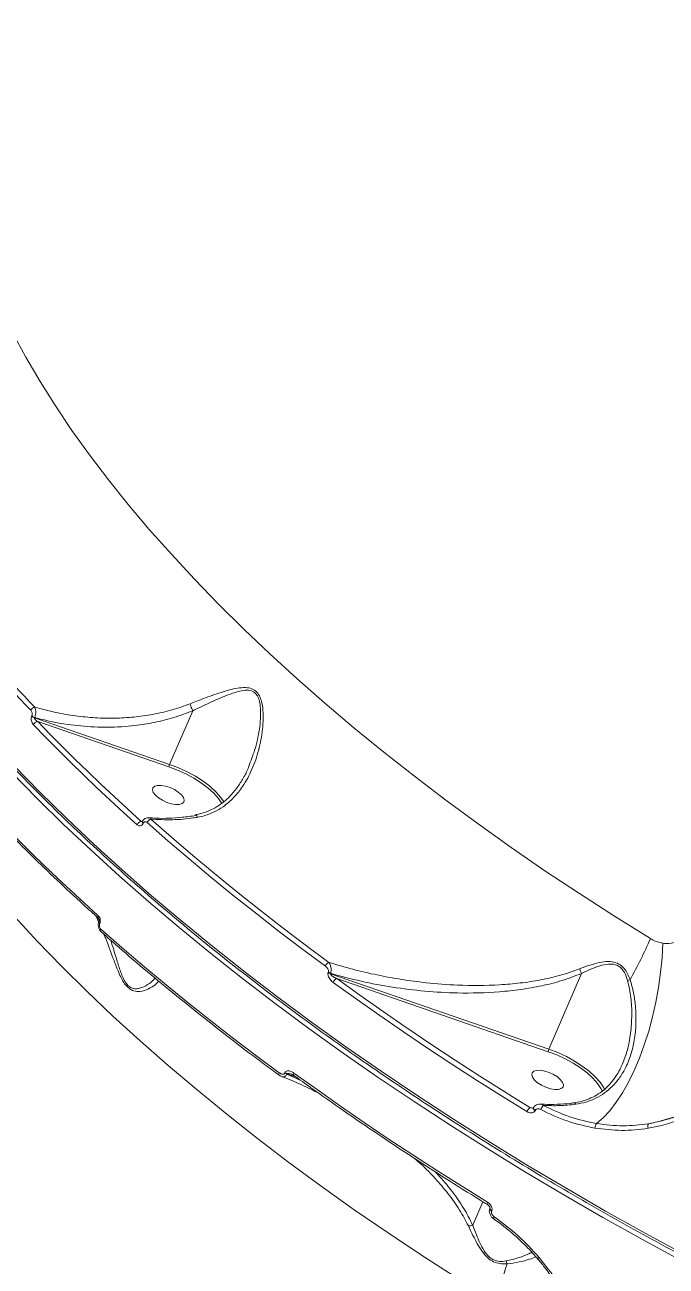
# Model space of a CAD drawing. Header units: millimetres. Extents: x -5550 to 7488, y -4093 to 4627.
# Drawn here: x -3316.5 to -3147.2, y 650.4 to 978.2 of the extents above; entities that cross this region are included whole.
import ezdxf

# ---------------------------------------------------------------- set-up
doc = ezdxf.new("R2010")
doc.units = ezdxf.units.MM
doc.layers.add('DIKOM_ОБЪЕКТ', color=7, linetype='Continuous')

msp = doc.modelspace()

# ---------------------------------------------------------------- linework, layer by layer
at = {"layer": 'DIKOM_ОБЪЕКТ', "color": 7, "linetype": 'Continuous', "lineweight": 15}
for p, q in [((-3272.153, 797.071), (-3278.286, 782.908)), ((-3314.669, 795.723), (-3314.706, 795.637)), ((-3313.954, 795.185), (-3313.917, 795.271)), ((-3278.286, 782.908), (-3313.954, 795.185)), ((-3313.118, 794.189), (-3278.469, 782.263)), ((-3257.397, 782.425), (-3257.472, 782.222)), ((-3285.488, 767.812), (-3285.79, 767.856)), ((-3285.523, 767.767), (-3285.529, 767.754)), ((-3285.512, 767.794), (-3285.523, 767.767)), ((-3285.299, 767.29), (-3285.287, 767.317)), ((-3297.817, 742.929), (-3297.44, 742.219)), ((-3297.44, 742.219), (-3297.066, 741.344)), ((-3296.961, 741.358), (-3296.973, 741.33)), ((-3296.748, 740.853), (-3296.736, 740.88)), ((-3236.367, 728.022), (-3236.411, 727.921)), ((-3235.848, 727.631), (-3235.805, 727.732)), ((-3178.165, 707.692), (-3235.848, 727.631)), ((-3169.499, 727.704), (-3178.165, 707.692)), ((-3234.18, 726.346), (-3178.349, 707.047)), ((-3247.848, 701.511), (-3247.892, 701.411)), ((-3247.33, 701.121), (-3247.286, 701.222)), ((-3243.795, 699.556), (-3247.33, 701.121)), ((-3247.286, 701.222), (-3245.018, 700.438)), ((-3183.141, 692.293), (-3187.84, 695.198)), ((-3182.24, 692.159), (-3183.141, 692.293)), ((-3182.261, 692.112), (-3182.269, 692.087)), ((-3182.229, 692.184), (-3182.261, 692.112)), ((-3182.259, 692.122), (-3182.261, 692.112)), ((-3181.789, 691.454), (-3181.758, 691.526)), ((-3198.27, 661.27), (-3195.602, 667.43)), ((-3193.698, 665.702), (-3193.729, 665.63)), ((-3193.258, 664.972), (-3193.227, 665.044)), ((-3192.677, 662.856), (-3192.682, 662.859))]:
    msp.add_line(p, q, dxfattribs=at)
at = {"layer": 'DIKOM_ОБЪЕКТ', "color": 7, "linetype": 'Continuous', "lineweight": 15, "flags": 128}
for points in [[(-3151.336, 736.884), (-3160.789, 742.782), (-3170.074, 748.766), (-3179.182, 754.831), (-3188.103, 760.971), (-3196.831, 767.18), (-3205.356, 773.453), (-3213.671, 779.783), (-3221.768, 786.165), (-3229.64, 792.593), (-3237.279, 799.061), (-3244.678, 805.562), (-3251.83, 812.092), (-3258.728, 818.643), (-3265.367, 825.209), (-3271.74, 831.785), (-3277.84, 838.365), (-3283.664, 844.941), (-3289.204, 851.509), (-3294.455, 858.062), (-3299.414, 864.594), (-3304.075, 871.099), (-3308.434, 877.57), (-3312.487, 884.002), (-3316.23, 890.39), (-3319.659, 896.725)], [(-3314.236, 793.349), (-3311.023, 790.039), (-3307.748, 786.73), (-3304.413, 783.424), (-3301.017, 780.121), (-3297.561, 776.822), (-3294.046, 773.527), (-3290.473, 770.237), (-3286.842, 766.953)], [(-3285.79, 767.856), (-3289.412, 771.132), (-3292.976, 774.414), (-3296.483, 777.701), (-3299.93, 780.993), (-3303.318, 784.288), (-3306.646, 787.586), (-3309.913, 790.887), (-3313.118, 794.189)], [(-3320.014, 780.804), (-3313.277, 773.927), (-3306.278, 767.06), (-3299.02, 760.21), (-3291.512, 753.382), (-3283.758, 746.582), (-3275.765, 739.817), (-3267.541, 733.09), (-3259.092, 726.409), (-3250.425, 719.779), (-3241.547, 713.205), (-3232.466, 706.693), (-3223.19, 700.249), (-3213.727, 693.877), (-3204.083, 687.584), (-3194.269, 681.374), (-3184.291, 675.253), (-3174.158, 669.226), (-3163.879, 663.297), (-3153.462, 657.473), (-3142.916, 651.758)], [(-3142.201, 653.408), (-3152.747, 659.124), (-3163.164, 664.948), (-3173.443, 670.876), (-3183.576, 676.903), (-3193.554, 683.024), (-3203.368, 689.234), (-3213.012, 695.528), (-3222.475, 701.899), (-3231.751, 708.344), (-3240.832, 714.856), (-3249.71, 721.429), (-3258.377, 728.06), (-3266.826, 734.741), (-3275.05, 741.467), (-3283.043, 748.233), (-3290.797, 755.033), (-3298.306, 761.861), (-3305.563, 768.711), (-3312.563, 775.578), (-3319.299, 782.455)], [(-3278.469, 782.263), (-3276.193, 781.395), (-3273.973, 780.372), (-3271.862, 779.22), (-3269.909, 777.966), (-3268.159, 776.637), (-3266.654, 775.267), (-3265.429, 773.886), (-3264.532, 772.562)], [(-3263.934, 772.94), (-3264.838, 774.269), (-3266.101, 775.693), (-3267.653, 777.106), (-3269.458, 778.476), (-3271.472, 779.77), (-3273.649, 780.958), (-3275.938, 782.013), (-3278.286, 782.908)], [(-3277.85, 772.494), (-3276.717, 772.303), (-3275.738, 772.316), (-3274.992, 772.532), (-3274.54, 772.934), (-3274.417, 773.489), (-3274.636, 774.153), (-3275.176, 774.87), (-3275.996, 775.584), (-3277.027, 776.236), (-3278.188, 776.774), (-3279.383, 777.154), (-3280.516, 777.345), (-3281.496, 777.332), (-3282.242, 777.116), (-3282.694, 776.714), (-3282.816, 776.159), (-3282.598, 775.495), (-3282.057, 774.778), (-3281.238, 774.064), (-3280.206, 773.412), (-3279.046, 772.874), (-3277.85, 772.494)], [(-3297.207, 743.019), (-3300.838, 746.303), (-3304.411, 749.593), (-3307.926, 752.888), (-3311.382, 756.187), (-3314.778, 759.49), (-3318.114, 762.796), (-3321.388, 766.105), (-3324.601, 769.415)], [(-3284.227, 767.548), (-3278.748, 762.737), (-3273.15, 757.942), (-3267.434, 753.166), (-3261.602, 748.411), (-3255.658, 743.678), (-3249.604, 738.969), (-3243.441, 734.287), (-3237.174, 729.633)], [(-3236.281, 730.615), (-3242.534, 735.258), (-3248.683, 739.93), (-3254.724, 744.629), (-3260.655, 749.351), (-3266.474, 754.096), (-3272.177, 758.862), (-3277.763, 763.646), (-3283.23, 768.446)], [(-3319.266, 742.712), (-3313.165, 736.132), (-3306.792, 729.556), (-3300.154, 722.99), (-3293.255, 716.439), (-3286.103, 709.909), (-3278.704, 703.408), (-3271.065, 696.94), (-3263.194, 690.512), (-3255.096, 684.13), (-3246.782, 677.8), (-3238.256, 671.527), (-3229.529, 665.318), (-3220.607, 659.178), (-3211.5, 653.113), (-3202.215, 647.129)], [(-3249.369, 701.474), (-3255.637, 706.127), (-3261.799, 710.81), (-3267.853, 715.518), (-3273.797, 720.252), (-3279.629, 725.007), (-3285.345, 729.783), (-3290.943, 734.578), (-3296.422, 739.388)], [(-3165.566, 688.07), (-3163.807, 689.594), (-3162.067, 691.468), (-3160.363, 693.675), (-3158.713, 696.194), (-3157.131, 698.997), (-3155.634, 702.059), (-3154.238, 705.35), (-3152.954, 708.835), (-3151.796, 712.482), (-3150.776, 716.253), (-3149.904, 720.113), (-3149.187, 724.022), (-3148.634, 727.943), (-3148.25, 731.836), (-3148.038, 735.663)], [(-3235.109, 725.344), (-3229.009, 720.961), (-3222.821, 716.608), (-3216.545, 712.286), (-3210.185, 707.998), (-3203.743, 703.745), (-3197.221, 699.528), (-3190.622, 695.349), (-3183.949, 691.21)], [(-3215.875, 713.466), (-3221.921, 717.631), (-3228.095, 721.973), (-3234.18, 726.346)], [(-3187.84, 695.198), (-3189.799, 696.423), (-3196.382, 700.591), (-3202.888, 704.798), (-3209.315, 709.041), (-3215.66, 713.319), (-3215.875, 713.466)], [(-3178.349, 707.047), (-3176.073, 706.178), (-3173.853, 705.156), (-3171.742, 704.004), (-3169.789, 702.749), (-3168.039, 701.421), (-3166.534, 700.051), (-3165.309, 698.67), (-3164.391, 697.311), (-3164.011, 696.547)], [(-3163.399, 696.909), (-3163.771, 697.651), (-3164.717, 699.052), (-3165.981, 700.476), (-3167.533, 701.89), (-3169.337, 703.26), (-3171.351, 704.554), (-3173.529, 705.742), (-3175.818, 706.796), (-3178.165, 707.692)], [(-3249.382, 700.839), (-3249.421, 700.879), (-3249.458, 700.957), (-3249.471, 701.06), (-3249.46, 701.184), (-3249.426, 701.323), (-3249.369, 701.474)], [(-3245.49, 700.778), (-3245.518, 700.803), (-3245.56, 700.878), (-3245.577, 700.981), (-3245.568, 701.108), (-3245.533, 701.253), (-3245.474, 701.41)], [(-3194.314, 667.276), (-3200.987, 671.415), (-3207.586, 675.594), (-3214.108, 679.811), (-3220.55, 684.064), (-3226.91, 688.353), (-3233.186, 692.674), (-3239.375, 697.027), (-3245.474, 701.41)], [(-3177.73, 697.277), (-3176.597, 697.086), (-3175.618, 697.099), (-3174.871, 697.316), (-3174.419, 697.718), (-3174.297, 698.273), (-3174.515, 698.936), (-3175.056, 699.654), (-3175.875, 700.368), (-3176.907, 701.02), (-3178.067, 701.558), (-3179.262, 701.938), (-3180.396, 702.129), (-3181.375, 702.116), (-3182.121, 701.899), (-3182.573, 701.497), (-3182.695, 700.942), (-3182.478, 700.279), (-3181.937, 699.561), (-3181.117, 698.847), (-3180.086, 698.195), (-3178.925, 697.657), (-3177.73, 697.277)], [(-3182.269, 692.087), (-3182.275, 692.062), (-3182.255, 691.922), (-3182.162, 691.766), (-3182.002, 691.606), (-3181.789, 691.454)], [(-3182.23, 692.183), (-3182.243, 692.134), (-3182.224, 691.994), (-3182.13, 691.838), (-3181.971, 691.678), (-3181.758, 691.526)], [(-3194.387, 666.682), (-3194.411, 666.705), (-3194.435, 666.768), (-3194.437, 666.861), (-3194.416, 666.98), (-3194.375, 667.12), (-3194.314, 667.276)], [(-3193.729, 665.629), (-3193.743, 665.58), (-3193.724, 665.44), (-3193.63, 665.284), (-3193.471, 665.124), (-3193.258, 664.972)], [(-3193.698, 665.702), (-3193.712, 665.652), (-3193.692, 665.512), (-3193.599, 665.356), (-3193.44, 665.196), (-3193.227, 665.044)], [(-3192.682, 662.859), (-3192.704, 662.888), (-3192.715, 662.95), (-3192.705, 663.037), (-3192.674, 663.147), (-3192.624, 663.276), (-3192.555, 663.419)]]:
    msp.add_lwpolyline(points, dxfattribs=at)
at = {"layer": 'DIKOM_ОБЪЕКТ', "color": 7, "linetype": 'Continuous', "lineweight": 15}
for centre, radius, start, end in [((-3410.608, -907.764), 2000, 63.707735, 86.4319), ((-3054.228, 1048.421), 362.084, 213.85926, 223.93743), ((-3053.71, 1048.723), 361.322, 213.85984, 223.93702), ((-3313.665, 796.617), 1.416, 99.52782, 156.54032), ((-3313.352, 797.037), 1.948, 225.96065, 251.98361), ((-3313.315, 797.123), 1.948, 225.96065, 251.98361), ((-3312.951, 792.803), 1.396, 96.87989, 156.98495), ((-3276.28, 781.99), 2.206, 155.3918, 172.87968), ((-3285.432, 766.374), 1.524, 103.5763, 157.67972), ((-3285.05, 767.703), 0.482, 173.88878, 238.87556), ((-3285.047, 767.723), 0.471, 171.49566, 239.37077), ((-3282.773, 766.936), 1.577, 106.8394, 157.19858), ((-3296.731, 742.705), 0.571, 146.5878, 218.16024), ((-3296.508, 741.258), 0.471, 171.38544, 239.41183), ((-3296.499, 741.283), 0.467, 170.49828, 239.53862), ((-3295.939, 739.074), 0.577, 146.97518, 217.61586), ((-3264.807, 786.38), 123.797, 330.8458, 336.43314), ((-3235.382, 728.9), 1.936, 117.66609, 157.76438), ((-3235.144, 729.688), 2.174, 234.37358, 251.10588), ((-3235.105, 729.781), 2.165, 234.33046, 251.12921), ((-3233.354, 724.648), 1.888, 115.9502, 158.36996), ((-3152.731, 715.24), 11.533, 110.09804, 113.62624), ((-3176.17, 706.776), 2.196, 155.35068, 172.9208), ((-3246.625, 703.178), 2.174, 234.36564, 251.09403), ((-3246.586, 703.27), 2.165, 234.33046, 251.12921), ((-3181.528, 690.248), 2.605, 128.26548, 158.32837), ((-3177.889, 690.972), 2.52, 131.85172, 161.94955), ((-3164.158, 686.921), 1.817, 140.76926, 181.83559), ((-3150.661, 687.311), 1.403, 149.0438, 200.92511), ((-3179.88, 651.552), 1.468, 126.66007, 146.54126), ((-3265.507, 673.254), 79.482, 336.24085, 343.75123), ((-3186.578, 652.156), 2.86, 187.57783, 203.54771)]:
    msp.add_arc(centre, radius, start, end, dxfattribs=at)
for points, knots in [([(-3392.025, 922.491), (-3392.047, 921.778), (-3392.122, 919.276), (-3391.943, 914.883), (-3391.492, 909.317), (-3390.727, 903.654), (-3389.672, 897.905), (-3388.321, 892.073), (-3386.677, 886.163), (-3384.741, 880.18), (-3382.515, 874.128), (-3380, 868.012), (-3377.198, 861.837), (-3374.111, 855.607), (-3370.742, 849.327), (-3367.094, 843.002), (-3363.169, 836.637), (-3358.97, 830.237), (-3354.501, 823.806), (-3349.765, 817.349), (-3344.766, 810.871), (-3339.508, 804.376), (-3333.994, 797.871), (-3328.229, 791.358), (-3322.217, 784.845), (-3315.962, 778.334), (-3309.47, 771.831), (-3302.746, 765.341), (-3295.793, 758.869), (-3288.618, 752.419), (-3281.227, 745.996), (-3273.624, 739.605), (-3265.815, 733.252), (-3257.806, 726.939), (-3249.604, 720.674), (-3241.214, 714.459), (-3232.642, 708.299), (-3223.896, 702.2), (-3214.981, 696.166), (-3205.905, 690.201), (-3196.674, 684.309), (-3187.295, 678.496), (-3177.776, 672.765), (-3168.122, 667.121), (-3158.343, 661.568), (-3148.443, 656.112), (-3139.547, 651.344), (-3133.929, 648.422), (-3131.681, 647.253)], [0, 0, 0, 0, 0.0088209, 0.0309505, 0.0530921, 0.0752453, 0.097409, 0.1195825, 0.1417638, 0.1639522, 0.1861457, 0.208344, 0.2305454, 0.2527491, 0.2749542, 0.2971604, 0.3193671, 0.3415734, 0.3637795, 0.3859847, 0.4081892, 0.4303927, 0.4525952, 0.4747967, 0.4969973, 0.5191965, 0.541395, 0.5635922, 0.5857888, 0.6079841, 0.6301785, 0.6523721, 0.6745648, 0.6967567, 0.7189481, 0.7411389, 0.7633286, 0.7855178, 0.8077068, 0.8298953, 0.8520828, 0.8742703, 0.8964575, 0.9186442, 0.9408305, 0.9630167, 0.9852027, 1, 1, 1, 1]), ([(-3270.881, 768.945), (-3270.253, 769.076), (-3268.733, 769.392), (-3266.455, 770.296), (-3263.849, 771.831), (-3261.286, 774.068), (-3258.668, 777.361), (-3256.396, 781.588), (-3254.648, 786.692), (-3253.793, 791.254), (-3253.53, 795.017), (-3253.643, 797.754), (-3254.101, 800.063), (-3254.957, 801.78), (-3256.206, 802.839), (-3257.884, 803.249), (-3259.818, 803.147), (-3262.676, 802.573), (-3266.446, 801.376), (-3270.147, 800.001), (-3272.331, 799.129), (-3272.89, 798.905)], [0, 0, 0, 0, 0.0311501, 0.075386, 0.1207382, 0.1821179, 0.2453883, 0.3302623, 0.4176102, 0.5065791, 0.5523823, 0.5980996, 0.6383996, 0.6670935, 0.6962068, 0.7286749, 0.7668151, 0.8059885, 0.8877663, 0.9712462, 1, 1, 1, 1]), ([(-3272.153, 797.071), (-3271.618, 797.33), (-3269.569, 798.323), (-3266.052, 799.956), (-3262.497, 801.448), (-3259.764, 802.28), (-3257.962, 802.571), (-3256.454, 802.34), (-3255.66, 801.737), (-3255.071, 800.983), (-3254.525, 799.737), (-3254.228, 797.518), (-3254.254, 794.889), (-3254.689, 791.179), (-3255.592, 786.931), (-3256.843, 783.808), (-3257.397, 782.425)], [0, 0, 0, 0, 0.0450852, 0.1726564, 0.3023601, 0.3602686, 0.4192157, 0.4660671, 0.5003711, 0.5071444, 0.5482139, 0.6080451, 0.6767188, 0.7455185, 0.8873378, 1, 1, 1, 1]), ([(-3314.964, 797.18), (-3314.878, 797.071), (-3314.726, 796.877), (-3314.603, 796.503), (-3314.569, 796.158), (-3314.603, 795.894), (-3314.653, 795.762), (-3314.669, 795.723)], [0, 0, 0, 0, 0.3025948, 0.5347228, 0.7255114, 0.9171264, 1, 1, 1, 1]), ([(-3313.917, 795.271), (-3313.888, 795.351), (-3313.794, 795.614), (-3313.685, 796.118), (-3313.637, 796.774), (-3313.686, 797.415), (-3313.8, 797.815), (-3313.885, 797.986), (-3313.899, 798.013)], [0, 0, 0, 0, 0.0891736, 0.2936483, 0.4896254, 0.71639, 0.9546031, 1, 1, 1, 1]), ([(-3313.917, 795.271), (-3312.222, 794.843), (-3308.234, 793.837), (-3301.765, 792.925), (-3294.617, 792.595), (-3288.112, 792.979), (-3282.283, 793.903), (-3277.117, 795.163), (-3273.807, 796.437), (-3272.152, 797.074)], [0, 0, 0, 0, 0.1234093, 0.2903375, 0.4577826, 0.6246116, 0.7465476, 0.8732938, 1, 1, 1, 1]), ([(-3272.89, 798.905), (-3274.483, 798.325), (-3277.687, 797.157), (-3282.684, 796.035), (-3287.746, 795.325), (-3292.824, 795.041), (-3297.993, 795.146), (-3303.191, 795.655), (-3308.542, 796.555), (-3312.064, 797.514), (-3313.899, 798.013)], [0, 0, 0, 0, 0.1236849, 0.2488974, 0.3689548, 0.4907459, 0.6125505, 0.7380584, 0.8635719, 1, 1, 1, 1]), ([(-3272.152, 797.074), (-3272.25, 797.264), (-3272.445, 797.644), (-3272.679, 798.228), (-3272.82, 798.647), (-3272.874, 798.845), (-3272.89, 798.905)], [0, 0, 0, 0, 0.3253218, 0.6505597, 0.8925357, 1, 1, 1, 1]), ([(-3272.152, 797.074), (-3272.152, 797.074), (-3272.152, 797.073), (-3272.152, 797.072), (-3272.153, 797.071), (-3272.153, 797.071)], [0, 0, 0, 0, 0.2711522, 0.6801663, 1, 1, 1, 1]), ([(-3314.706, 795.637), (-3314.729, 795.578), (-3314.809, 795.37), (-3314.86, 794.951), (-3314.8, 794.397), (-3314.604, 793.813), (-3314.366, 793.513), (-3314.236, 793.349)], [0, 0, 0, 0, 0.0796116, 0.2757027, 0.4707627, 0.710513, 1, 1, 1, 1]), ([(-3313.118, 794.189), (-3313.253, 794.275), (-3313.491, 794.425), (-3313.761, 794.681), (-3313.908, 794.883), (-3313.963, 795.025), (-3313.976, 795.115), (-3313.961, 795.165), (-3313.954, 795.185)], [0, 0, 0, 0, 0.3508717, 0.6182938, 0.8029477, 0.8793734, 0.9492896, 1, 1, 1, 1]), ([(-3257.35, 782.41), (-3257.444, 782.164), (-3257.909, 780.95), (-3258.995, 778.963), (-3260.579, 776.538), (-3262.249, 774.568), (-3263.955, 772.96), (-3265.751, 771.703), (-3267.763, 770.682), (-3269.668, 769.973), (-3270.943, 769.73), (-3271.444, 769.634)], [0, 0, 0, 0, 0.0386654, 0.190693, 0.3348592, 0.4721932, 0.5803721, 0.6941584, 0.8089852, 0.9248406, 1, 1, 1, 1]), ([(-3324.562, 768.737), (-3323.458, 767.596), (-3320.256, 764.285), (-3314.775, 758.81), (-3308.043, 752.32), (-3302.152, 746.835), (-3298.473, 743.519), (-3297.18, 742.352)], [0, 0, 0, 0, 0.1293331, 0.3751364, 0.6209376, 0.8667245, 1, 1, 1, 1]), ([(-3286.842, 766.953), (-3286.742, 766.877), (-3286.527, 766.714), (-3286.165, 766.635), (-3285.811, 766.706), (-3285.501, 766.92), (-3285.366, 767.167), (-3285.299, 767.29)], [0, 0, 0, 0, 0.1890385, 0.4045201, 0.6068324, 0.803377, 1, 1, 1, 1]), ([(-3285.506, 767.757), (-3285.535, 767.762), (-3285.633, 767.778), (-3285.725, 767.824), (-3285.79, 767.856)], [0, 0, 0, 0, 0.2967312, 1, 1, 1, 1]), ([(-3285.493, 767.862), (-3285.502, 767.83), (-3285.522, 767.762), (-3285.554, 767.711), (-3285.555, 767.711), (-3285.555, 767.711)], [0, 0, 0, 0, 0.319804, 0.6593979, 1, 1, 1, 1]), ([(-3283.875, 768.811), (-3283.893, 768.816), (-3284.103, 768.871), (-3284.545, 768.764), (-3285.07, 768.462), (-3285.393, 768.092), (-3285.479, 767.841), (-3285.498, 767.786)], [0, 0, 0, 0, 0.0279712, 0.318948, 0.6241172, 0.9179836, 1, 1, 1, 1]), ([(-3285.287, 767.317), (-3285.241, 767.401), (-3285.149, 767.568), (-3284.938, 767.714), (-3284.695, 767.764), (-3284.445, 767.711), (-3284.296, 767.6), (-3284.227, 767.548)], [0, 0, 0, 0, 0.1951618, 0.3901142, 0.5932657, 0.8111143, 1, 1, 1, 1]), ([(-3283.23, 768.446), (-3283.332, 768.551), (-3283.53, 768.753), (-3283.759, 768.786), (-3283.869, 768.802)], [0, 0, 0, 0, 0.5185908, 1, 1, 1, 1]), ([(-3271.394, 769.444), (-3271.4, 769.443), (-3272.585, 769.19), (-3274.958, 768.913), (-3278.472, 768.65), (-3281.456, 768.633), (-3283.22, 768.793), (-3283.863, 768.852)], [0, 0, 0, 0, 0.001403, 0.2790987, 0.5585471, 0.8393661, 1, 1, 1, 1]), ([(-3283.23, 768.446), (-3281.348, 768.345), (-3277.657, 768.147), (-3273.472, 768.537), (-3271.237, 768.889), (-3270.881, 768.945)], [0, 0, 0, 0, 0.466532, 0.9150233, 1, 1, 1, 1]), ([(-3270.881, 768.945), (-3270.891, 768.964), (-3270.97, 769.118), (-3271.127, 769.341), (-3271.299, 769.48), (-3271.377, 769.433), (-3271.394, 769.422)], [0, 0, 0, 0, 0.0559152, 0.4511841, 0.8766018, 1, 1, 1, 1]), ([(-3297.44, 742.219), (-3297.404, 742.203), (-3297.291, 742.152), (-3297.132, 742.136), (-3297.024, 742.125)], [0, 0, 0, 0, 0.3169004, 1, 1, 1, 1]), ([(-3296.736, 740.88), (-3296.711, 740.945), (-3296.631, 741.155), (-3296.58, 741.584), (-3296.656, 742.132), (-3296.869, 742.653), (-3297.095, 742.897), (-3297.207, 743.019)], [0, 0, 0, 0, 0.0931352, 0.3038836, 0.5302266, 0.7651794, 1, 1, 1, 1]), ([(-3297.178, 742.349), (-3297.174, 742.345), (-3297.146, 742.324), (-3297.059, 742.216), (-3296.969, 742.024), (-3296.917, 741.818), (-3296.905, 741.626), (-3296.921, 741.479), (-3296.946, 741.39), (-3296.958, 741.367), (-3296.961, 741.361)], [0, 0, 0, 0, 0.0417768, 0.2564681, 0.4302624, 0.6030225, 0.7376896, 0.8580683, 0.9668436, 1, 1, 1, 1]), ([(-3296.962, 741.323), (-3297.026, 741.15), (-3297.17, 740.759), (-3297.144, 740.065), (-3296.922, 739.312), (-3296.575, 738.927), (-3296.394, 738.726)], [0, 0, 0, 0, 0.1962487, 0.4420794, 0.709989, 1, 1, 1, 1]), ([(-3296.422, 739.388), (-3296.499, 739.472), (-3296.654, 739.638), (-3296.799, 739.994), (-3296.854, 740.37), (-3296.82, 740.666), (-3296.764, 740.81), (-3296.748, 740.853)], [0, 0, 0, 0, 0.233685, 0.4673086, 0.6955682, 0.9086741, 1, 1, 1, 1]), ([(-3296.396, 738.722), (-3295.119, 737.593), (-3291.418, 734.319), (-3285.125, 728.92), (-3277.454, 722.542), (-3269.577, 716.201), (-3261.5, 709.905), (-3254.741, 704.789), (-3250.658, 701.78), (-3249.382, 700.839)], [0, 0, 0, 0, 0.0879831, 0.2551872, 0.4223883, 0.5895833, 0.7567722, 0.9239574, 1, 1, 1, 1]), ([(-3295.669, 738.082), (-3295.498, 737.689), (-3294.542, 735.485), (-3293.345, 732.009), (-3291.988, 728.466), (-3291.045, 726.408), (-3290.208, 724.962), (-3289.199, 723.81), (-3287.918, 723.042), (-3286.902, 722.919), (-3285.439, 723.01), (-3283.835, 723.571), (-3282.115, 724.571), (-3281.471, 725.353), (-3281.196, 725.687)], [0, 0, 0, 0, 0.0405201, 0.2273166, 0.3263923, 0.3765944, 0.4283817, 0.4782981, 0.5281727, 0.6059249, 0.6266945, 0.760504, 0.8978031, 1, 1, 1, 1]), ([(-3139.957, 740.46), (-3140.436, 739.59), (-3141.385, 737.866), (-3143.707, 736.191), (-3146.032, 735.504), (-3147.51, 735.621), (-3148.038, 735.663)], [0, 0, 0, 0, 0.2885567, 0.5716218, 0.8470343, 1, 1, 1, 1]), ([(-3282.167, 726.494), (-3282.243, 726.388), (-3282.699, 725.756), (-3284.063, 724.702), (-3285.577, 723.927), (-3286.966, 723.635), (-3287.895, 723.62), (-3289.076, 724.248), (-3289.943, 725.286), (-3290.614, 726.56), (-3291.012, 727.551), (-3291.585, 729.11), (-3292.48, 732.029), (-3293.311, 734.745), (-3293.839, 736.469)], [0, 0, 0, 0, 0.0324186, 0.192365, 0.3517096, 0.3755262, 0.4626519, 0.5165591, 0.5702534, 0.6217284, 0.6735307, 0.684533, 0.7997095, 1, 1, 1, 1]), ([(-3148.038, 735.663), (-3148.971, 735.889), (-3150.001, 736.138), (-3151.056, 736.716), (-3151.24, 736.826), (-3151.336, 736.884)], [0, 0, 0, 0, 0.8217317, 0.9078582, 1, 1, 1, 1]), ([(-3237.174, 729.633), (-3236.968, 729.456), (-3236.673, 729.201), (-3236.413, 728.746), (-3236.319, 728.446), (-3236.309, 728.198), (-3236.349, 728.076), (-3236.367, 728.022)], [0, 0, 0, 0, 0.4370894, 0.628857, 0.7908906, 0.9060883, 1, 1, 1, 1]), ([(-3236.411, 727.921), (-3236.439, 727.835), (-3236.501, 727.642), (-3236.48, 727.248), (-3236.327, 726.757), (-3235.933, 726.084), (-3235.482, 725.622), (-3235.15, 725.375), (-3235.109, 725.344)], [0, 0, 0, 0, 0.0927542, 0.2061467, 0.3692411, 0.5724049, 0.9471238, 1, 1, 1, 1]), ([(-3170.04, 728.897), (-3171.711, 728.299), (-3175.072, 727.097), (-3180.36, 725.933), (-3185.732, 725.121), (-3193.016, 724.501), (-3201.332, 724.469), (-3209.983, 725.126), (-3217.08, 726.069), (-3223.542, 727.255), (-3229.963, 728.733), (-3234.175, 729.987), (-3236.281, 730.615)], [0, 0, 0, 0, 0.0803021, 0.1615647, 0.2421411, 0.3227389, 0.4866069, 0.6103976, 0.70721, 0.804024, 0.9020157, 1, 1, 1, 1]), ([(-3235.805, 727.732), (-3235.768, 727.84), (-3235.687, 728.076), (-3235.627, 728.533), (-3235.642, 729.081), (-3235.783, 729.743), (-3236.016, 730.267), (-3236.219, 730.534), (-3236.281, 730.615)], [0, 0, 0, 0, 0.1132677, 0.2470946, 0.42039, 0.6073772, 0.880137, 1, 1, 1, 1]), ([(-3234.18, 726.346), (-3234.507, 726.512), (-3234.977, 726.75), (-3235.496, 727.121), (-3235.736, 727.342), (-3235.842, 727.497), (-3235.859, 727.581), (-3235.856, 727.614), (-3235.849, 727.629), (-3235.848, 727.631)], [0, 0, 0, 0, 0.5027857, 0.7219274, 0.8721792, 0.9515125, 0.975801, 0.9962078, 1, 1, 1, 1]), ([(-3235.805, 727.732), (-3233.109, 727.003), (-3227.716, 725.544), (-3219.376, 724.001), (-3210.888, 722.941), (-3201.446, 722.408), (-3192.974, 722.619), (-3185.563, 723.416), (-3180.053, 724.386), (-3174.637, 725.723), (-3171.217, 727.046), (-3169.498, 727.711)], [0, 0, 0, 0, 0.1245767, 0.2491568, 0.3764184, 0.5036675, 0.6677245, 0.7510873, 0.8344266, 0.9167835, 1, 1, 1, 1]), ([(-3156.694, 726.071), (-3157.006, 726.839), (-3157.55, 728.176), (-3158.874, 729.765), (-3160.542, 730.691), (-3162.61, 730.927), (-3164.888, 730.61), (-3167.408, 729.914), (-3169.119, 729.253), (-3170.04, 728.897)], [0, 0, 0, 0, 0.1507967, 0.2625463, 0.3758272, 0.5043802, 0.6581171, 0.8160024, 1, 1, 1, 1]), ([(-3169.498, 727.711), (-3169.597, 727.899), (-3169.775, 728.238), (-3169.95, 728.656), (-3170.026, 728.859), (-3170.04, 728.897)], [0, 0, 0, 0, 0.4994691, 0.9073493, 1, 1, 1, 1]), ([(-3169.499, 727.704), (-3168.631, 728.12), (-3167.044, 728.88), (-3164.698, 729.773), (-3162.594, 730.244), (-3160.786, 730.173), (-3159.731, 729.668), (-3158.892, 728.993), (-3158.008, 727.819), (-3157.594, 726.548), (-3157.353, 725.806)], [0, 0, 0, 0, 0.192062, 0.351187, 0.5094956, 0.6344396, 0.7186453, 0.7420884, 0.8496006, 1, 1, 1, 1]), ([(-3169.498, 727.711), (-3169.498, 727.711), (-3169.498, 727.709), (-3169.498, 727.706), (-3169.498, 727.705), (-3169.499, 727.704)], [0, 0, 0, 0, 0.2882646, 0.6760339, 1, 1, 1, 1]), ([(-3171.06, 693.161), (-3170.152, 693.327), (-3168.312, 693.663), (-3165.761, 694.694), (-3163.401, 696.104), (-3161.238, 697.957), (-3159.329, 700.247), (-3157.675, 703.064), (-3156.388, 706.339), (-3155.486, 710.195), (-3155.071, 714.493), (-3155.208, 718.73), (-3155.709, 722.64), (-3156.364, 724.922), (-3156.694, 726.071)], [0, 0, 0, 0, 0.0668882, 0.1355745, 0.2055391, 0.2771142, 0.3560557, 0.4367282, 0.5280167, 0.621259, 0.7279994, 0.8371004, 0.9179824, 1, 1, 1, 1]), ([(-3157.353, 725.806), (-3157.022, 724.312), (-3156.358, 721.32), (-3156.202, 716.621), (-3156.481, 711.904), (-3157.284, 707.527), (-3158.28, 704.957), (-3158.721, 703.819)], [0, 0, 0, 0, 0.1991945, 0.3987697, 0.6139307, 0.8289617, 1, 1, 1, 1]), ([(-3247.892, 701.411), (-3247.927, 701.35), (-3247.997, 701.23), (-3248.195, 701.119), (-3248.499, 701.081), (-3248.92, 701.184), (-3249.214, 701.374), (-3249.369, 701.474)], [0, 0, 0, 0, 0.1190011, 0.2374019, 0.4123188, 0.6910111, 1, 1, 1, 1]), ([(-3245.474, 701.41), (-3245.724, 701.568), (-3246.202, 701.871), (-3246.882, 702.031), (-3247.372, 701.965), (-3247.684, 701.79), (-3247.793, 701.605), (-3247.848, 701.511)], [0, 0, 0, 0, 0.3089323, 0.5923477, 0.7697517, 0.8844909, 1, 1, 1, 1]), ([(-3158.733, 703.82), (-3158.932, 703.344), (-3159.455, 702.091), (-3160.568, 700.283), (-3162.034, 698.424), (-3163.699, 696.846), (-3165.523, 695.555), (-3167.497, 694.569), (-3169.485, 693.867), (-3170.873, 693.637), (-3171.511, 693.532)], [0, 0, 0, 0, 0.0887565, 0.2333355, 0.3732083, 0.5104341, 0.6424892, 0.7696392, 0.8940418, 1, 1, 1, 1]), ([(-3249.367, 700.866), (-3249.273, 700.784), (-3249.062, 700.597), (-3248.801, 700.512), (-3248.656, 700.465)], [0, 0, 0, 0, 0.4448049, 1, 1, 1, 1]), ([(-3248.656, 700.444), (-3248.488, 700.403), (-3248.196, 700.331), (-3247.811, 700.506), (-3247.526, 700.764), (-3247.396, 701), (-3247.33, 701.121)], [0, 0, 0, 0, 0.3485911, 0.6069697, 0.7980529, 1, 1, 1, 1]), ([(-3248.643, 700.479), (-3247.759, 700.131), (-3245.095, 699.084), (-3241.858, 697.61), (-3239.558, 696.413), (-3238.938, 696.09)], [0, 0, 0, 0, 0.2661989, 0.8021309, 1, 1, 1, 1]), ([(-3247.286, 701.222), (-3247.278, 701.235), (-3247.26, 701.264), (-3247.196, 701.297), (-3247.026, 701.328), (-3246.616, 701.281), (-3246.27, 701.134), (-3246.038, 701.035)], [0, 0, 0, 0, 0.0375724, 0.0838998, 0.1681482, 0.4411727, 1, 1, 1, 1]), ([(-3246.108, 701.099), (-3246.046, 701.081), (-3245.848, 701.02), (-3245.637, 700.869), (-3245.493, 700.765)], [0, 0, 0, 0, 0.3131859, 1, 1, 1, 1]), ([(-3245.49, 700.778), (-3243.993, 699.696), (-3239.651, 696.557), (-3232.327, 691.406), (-3223.469, 685.349), (-3214.445, 679.361), (-3205.425, 673.549), (-3198.706, 669.338), (-3195.06, 667.096), (-3194.387, 666.682)], [0, 0, 0, 0, 0.0925259, 0.2683396, 0.4441538, 0.6199625, 0.7957695, 0.9623181, 1, 1, 1, 1]), ([(-3151.864, 688.033), (-3150.244, 688.378), (-3146.985, 689.072), (-3142.508, 690.764), (-3138.366, 692.82), (-3135.933, 694.499), (-3134.71, 695.343)], [0, 0, 0, 0, 0.2598533, 0.5228366, 0.7602291, 1, 1, 1, 1]), ([(-3134.882, 695.158), (-3136.916, 693.815), (-3139.999, 691.78), (-3144.598, 689.886), (-3148.18, 688.738), (-3150.647, 688.266), (-3151.864, 688.033)], [0, 0, 0, 0, 0.3951695, 0.5986709, 0.8021675, 1, 1, 1, 1]), ([(-3182.477, 692.138), (-3182.563, 692.149), (-3182.79, 692.178), (-3183.006, 692.249), (-3183.141, 692.293)], [0, 0, 0, 0, 0.3757473, 1, 1, 1, 1]), ([(-3182.247, 692.133), (-3182.244, 692.136), (-3182.233, 692.144), (-3182.318, 692.119), (-3182.412, 692.111), (-3182.476, 692.129), (-3182.478, 692.129)], [0, 0, 0, 0, 0.1949704, 0.5756879, 0.9847451, 1, 1, 1, 1]), ([(-3180.43, 693.201), (-3180.668, 693.196), (-3181.119, 693.185), (-3181.704, 692.883), (-3182.085, 692.527), (-3182.175, 692.252), (-3182.202, 692.171)], [0, 0, 0, 0, 0.3239721, 0.6129657, 0.8863018, 1, 1, 1, 1]), ([(-3181.758, 691.526), (-3181.731, 691.577), (-3181.662, 691.705), (-3181.464, 691.861), (-3181.141, 691.962), (-3180.722, 691.944), (-3180.431, 691.817), (-3180.284, 691.753)], [0, 0, 0, 0, 0.1033818, 0.2624575, 0.4611351, 0.7281675, 1, 1, 1, 1]), ([(-3179.57, 692.849), (-3179.753, 692.979), (-3180.023, 693.17), (-3180.308, 693.168), (-3180.4, 693.167)], [0, 0, 0, 0, 0.6763491, 1, 1, 1, 1]), ([(-3171.5, 693.544), (-3171.834, 693.493), (-3173.333, 693.264), (-3175.961, 693.126), (-3178.599, 693.077), (-3180.048, 693.2), (-3180.396, 693.229)], [0, 0, 0, 0, 0.1103146, 0.4941604, 0.8786219, 1, 1, 1, 1]), ([(-3180.284, 691.753), (-3177.997, 690.652), (-3173.366, 688.423), (-3168.459, 687.387), (-3165.974, 686.863)], [0, 0, 0, 0, 0.493788, 1, 1, 1, 1]), ([(-3179.57, 692.849), (-3178.18, 692.802), (-3175.385, 692.708), (-3172.507, 693.01), (-3171.06, 693.161)], [0, 0, 0, 0, 0.4973252, 1, 1, 1, 1]), ([(-3165.566, 688.07), (-3167.937, 688.566), (-3172.739, 689.571), (-3177.274, 691.748), (-3179.57, 692.849)], [0, 0, 0, 0, 0.4937348, 1, 1, 1, 1]), ([(-3171.502, 693.492), (-3171.478, 693.502), (-3171.386, 693.544), (-3171.237, 693.414), (-3171.114, 693.251), (-3171.068, 693.175), (-3171.06, 693.161)], [0, 0, 0, 0, 0.1785237, 0.6898143, 0.9430351, 1, 1, 1, 1]), ([(-3151.971, 686.81), (-3150.728, 687.048), (-3148.243, 687.522), (-3144.646, 688.657), (-3141.148, 690.109), (-3137.77, 691.884), (-3135.668, 693.341), (-3134.616, 694.069)], [0, 0, 0, 0, 0.1978338, 0.3954956, 0.5931661, 0.7965862, 1, 1, 1, 1]), ([(-3183.949, 691.21), (-3183.774, 691.118), (-3183.395, 690.918), (-3182.813, 690.827), (-3182.325, 690.921), (-3181.976, 691.132), (-3181.851, 691.347), (-3181.789, 691.454)], [0, 0, 0, 0, 0.2267405, 0.4919425, 0.6958935, 0.8477288, 1, 1, 1, 1]), ([(-3165.974, 686.863), (-3163.644, 686.568), (-3158.929, 685.973), (-3154.308, 686.529), (-3151.971, 686.81)], [0, 0, 0, 0, 0.4941707, 1, 1, 1, 1]), ([(-3151.864, 688.033), (-3154.097, 687.759), (-3158.617, 687.205), (-3163.231, 687.78), (-3165.566, 688.07)], [0, 0, 0, 0, 0.4941725, 1, 1, 1, 1]), ([(-3213.778, 678.96), (-3213.128, 678.416), (-3211.118, 676.738), (-3208.144, 673.582), (-3204.704, 669.577), (-3201.704, 665.419), (-3200.15, 662.459), (-3199.418, 661.063)], [0, 0, 0, 0, 0.1075124, 0.3321602, 0.5567474, 0.7910082, 1, 1, 1, 1]), ([(-3198.275, 661.264), (-3199.035, 662.774), (-3200.564, 665.811), (-3203.559, 670.024), (-3206.146, 673.232), (-3207.82, 674.946), (-3208.278, 675.415)], [0, 0, 0, 0, 0.2955238, 0.5946354, 0.8889712, 1, 1, 1, 1]), ([(-3194.387, 666.679), (-3194.377, 666.674), (-3194.225, 666.594), (-3194.001, 666.385), (-3193.799, 666.097), (-3193.72, 665.907), (-3193.697, 665.8), (-3193.693, 665.736), (-3193.697, 665.706), (-3193.698, 665.704), (-3193.698, 665.702)], [0, 0, 0, 0, 0.0267194, 0.4129297, 0.6416343, 0.768934, 0.8435918, 0.8947245, 0.9470728, 1, 1, 1, 1]), ([(-3193.227, 665.044), (-3193.189, 665.167), (-3193.115, 665.412), (-3193.173, 665.872), (-3193.392, 666.399), (-3193.793, 666.909), (-3194.149, 667.16), (-3194.314, 667.276)], [0, 0, 0, 0, 0.152321, 0.3040582, 0.5080538, 0.7732424, 1, 1, 1, 1]), ([(-3193.714, 665.622), (-3193.769, 665.481), (-3193.894, 665.162), (-3193.868, 664.594), (-3193.673, 663.968), (-3193.281, 663.343), (-3192.881, 663.028), (-3192.676, 662.866)], [0, 0, 0, 0, 0.142883, 0.3245375, 0.5224649, 0.7545352, 1, 1, 1, 1]), ([(-3192.555, 663.419), (-3192.685, 663.523), (-3192.941, 663.729), (-3193.197, 664.123), (-3193.316, 664.493), (-3193.325, 664.776), (-3193.277, 664.917), (-3193.258, 664.972)], [0, 0, 0, 0, 0.2717998, 0.5388418, 0.7375452, 0.8966457, 1, 1, 1, 1]), ([(-3192.68, 662.851), (-3192.679, 662.85), (-3191.594, 662.141), (-3189.527, 660.544), (-3186.514, 658.004), (-3183.687, 655.28), (-3181.958, 653.321), (-3181.108, 652.358)], [0, 0, 0, 0, 0.0002408, 0.252773, 0.5050879, 0.7568693, 1, 1, 1, 1]), ([(-3180.756, 652.73), (-3182.548, 654.697), (-3186.176, 658.682), (-3190.411, 661.827), (-3192.555, 663.419)], [0, 0, 0, 0, 0.4937635, 1, 1, 1, 1]), ([(-3199.418, 661.063), (-3199.388, 661.062), (-3199.226, 661.057), (-3198.856, 661.089), (-3198.482, 661.202), (-3198.275, 661.264)], [0, 0, 0, 0, 0.0927386, 0.4978329, 1, 1, 1, 1]), ([(-3199.418, 661.063), (-3199.017, 660.217), (-3198.28, 658.662), (-3197.073, 656.329), (-3195.823, 654.281), (-3194.372, 652.575), (-3192.771, 651.495), (-3190.986, 650.97), (-3189.851, 650.998), (-3189.199, 651.014)], [0, 0, 0, 0, 0.1839956, 0.3384068, 0.4956213, 0.6241607, 0.7374494, 0.8491998, 1, 1, 1, 1]), ([(-3198.27, 661.27), (-3198.27, 661.269), (-3198.271, 661.267), (-3198.273, 661.265), (-3198.275, 661.265), (-3198.275, 661.264)], [0, 0, 0, 0, 0.4242313, 0.7702464, 1, 1, 1, 1]), ([(-3189.412, 651.779), (-3190.009, 651.702), (-3191.032, 651.57), (-3192.566, 651.923), (-3193.49, 652.502), (-3194.38, 653.296), (-3195.36, 654.588), (-3196.398, 656.577), (-3197.358, 658.883), (-3197.948, 660.426), (-3198.27, 661.27)], [0, 0, 0, 0, 0.1504015, 0.2579114, 0.3420741, 0.3655539, 0.4905032, 0.6488136, 0.8079255, 1, 1, 1, 1]), ([(-3182.666, 654.077), (-3183.009, 653.904), (-3184.014, 653.397), (-3186.238, 652.54), (-3188.348, 652.034), (-3189.412, 651.779)], [0, 0, 0, 0, 0.2038099, 0.5982164, 1, 1, 1, 1]), ([(-3189.199, 651.014), (-3188.1, 651.162), (-3185.9, 651.457), (-3183.348, 652.193), (-3182.117, 652.65), (-3181.561, 652.857)], [0, 0, 0, 0, 0.3534171, 0.7074646, 1, 1, 1, 1]), ([(-3181.125, 652.344), (-3180.518, 651.627), (-3179.066, 649.912), (-3176.987, 647.006), (-3174.9, 643.665), (-3173.518, 641.22), (-3172.907, 639.872), (-3172.836, 639.715)], [0, 0, 0, 0, 0.1860859, 0.4448866, 0.7048521, 0.9657872, 1, 1, 1, 1]), ([(-3172.302, 639.865), (-3173.492, 642.113), (-3175.899, 646.66), (-3179.125, 650.691), (-3180.756, 652.73)], [0, 0, 0, 0, 0.4941715, 1, 1, 1, 1])]:
    msp.add_open_spline(points, degree=3, knots=knots, dxfattribs=at)

doc.saveas('drawing.dxf')
